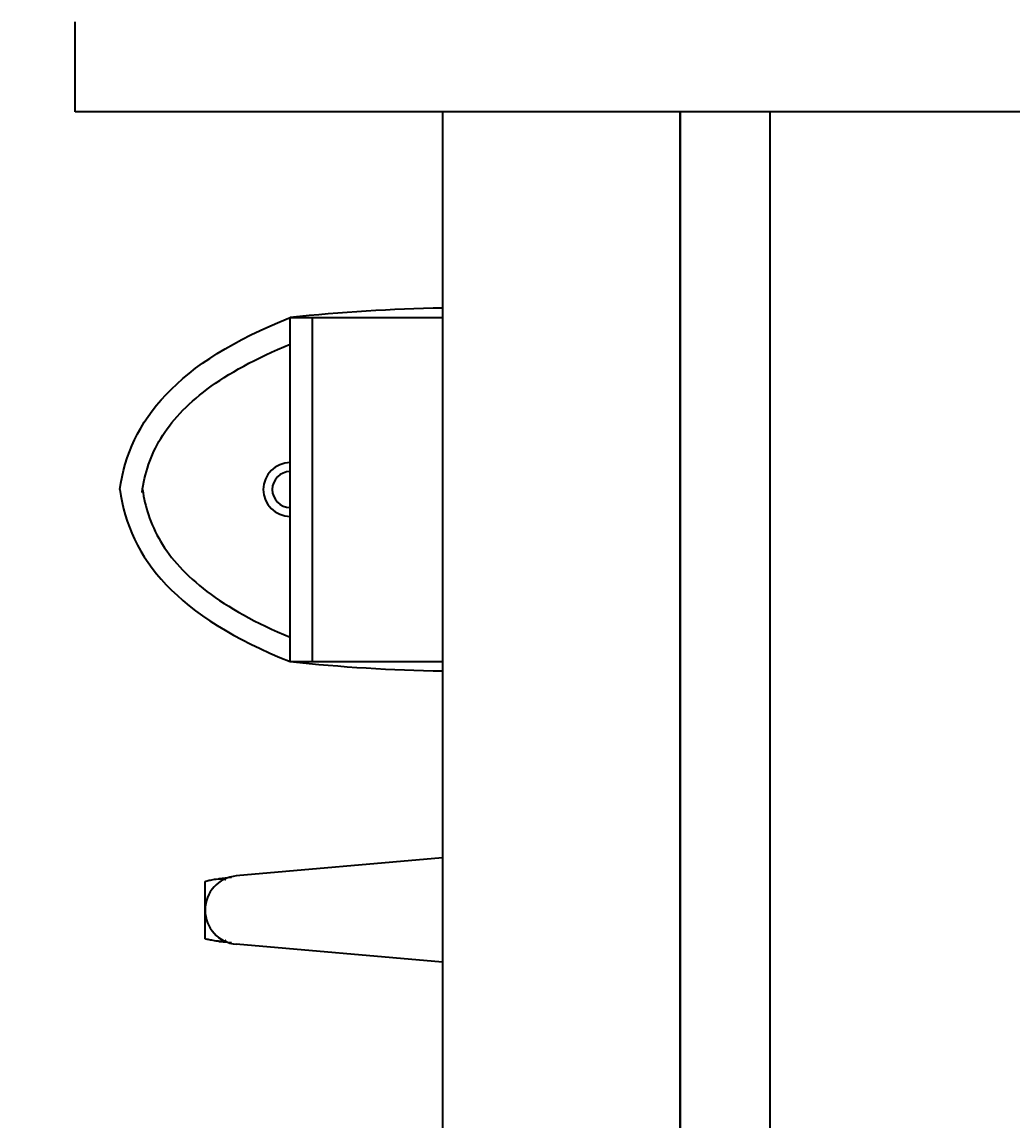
# Model space of a CAD drawing. Header units: millimetres. Extents: x -20146070 to 165023, y -3349561 to 35447.
# Drawn here: x 7152 to 8257, y -70774 to -69550 of the extents above; entities that cross this region are included whole.
import ezdxf
from ezdxf import colors
from ezdxf.entities.mleader import LeaderData, LeaderLine
from ezdxf.math import Vec2, Vec3

# ---------------------------------------------------------------- set-up
doc = ezdxf.new("R2010")
doc.units = ezdxf.units.MM
doc.header["$LTSCALE"] = 50
doc.linetypes.add('CONTINOUS', pattern=[0])
for name, color, linetype in [('BLK_2 - 1ST_2ND_STOREY_PLAN$0$1599_DB_A_BLK2_HQ_R21- LINKVIEW_BLK2_1ST STOREY Toilet JOH$0$M-_SANIFIXR_E', 8, 'Continuous'), ('BLK_2 - 1ST_2ND_STOREY_PLAN$0$1599_DB_A_BLK2_HQ_R21- LINKVIEW_BLK2_1ST STOREY Toilet JOH$0$S-_COLN----_E', 8, 'Continuous'), ('M_FIREALAM-_E-', 10, 'Continuous'), ('NW_GRID LINE', 8, 'Continuous')]:
    doc.layers.add(name, color=color, linetype=linetype)
doc.styles.add('RomanS', font='romans__.ttf', dxfattribs={"width": 0.75, "height": 40})

# ---------------------------------------------------------------- blocks, each defined once
blk = doc.blocks.new('BLK_2 - 1ST_2ND_STOREY_PLAN$0$1599_DB_A_BLK2_HQ_R21- LINKVIEW_BLK2_1ST STOREY Toilet JOH$0$IDA - Urinal - Wall Hung - IDA - Urinal - Wall Hung-3223915-LINKVIEW_BLK2_1ST STOREY')
at = {"layer": 'BLK_2 - 1ST_2ND_STOREY_PLAN$0$1599_DB_A_BLK2_HQ_R21- LINKVIEW_BLK2_1ST STOREY Toilet JOH$0$M-_SANIFIXR_E'}
for p, q in [((-191.8, 205), (-191.8, 35)), ((-191.8, 205), (191.8, 205)), ((191.8, 205), (191.8, 35)), ((-191.8, 180), (191.8, 180))]:
    blk.add_line(p, q, dxfattribs=at)
for centre, radius, start, end in [((0, 205), 30, 0, 180), ((0, 205), 20, 0, 180), ((1675.1, 4.4), 1877.6, 173.8664, 179.0651), ((-1675.1, 4.4), 1877.6, 0.9349, 6.1336)]:
    blk.add_arc(centre, radius, start, end, dxfattribs=at)
for points in [[(0, 395), (-77, 384.5), (-141.9, 331.1), (-191.8, 205)], [(0, 395), (77, 384.5), (141.9, 331.1), (191.8, 205)]]:
    blk.add_open_spline(points, degree=3, dxfattribs=at)
for points, knots in [([(0, 369.7), (-9.7, 368.4), (-29.5, 363.8), (-57.9, 350.9), (-86.3, 329.8), (-122.9, 289.5), (-148.7, 243.7), (-164.7, 205)], [0.0054531, 0.0054531, 0.0054531, 0.0054531, 0.0545115, 0.109023, 0.1635345, 0.218046, 0.327069, 0.327069, 0.327069, 0.327069]), ([(-3.4, 370.2), (7.4, 368.8), (28.1, 364.1), (57.2, 350.6), (85.1, 329.4), (121.1, 289.2), (146.3, 243.5), (161.9, 205)], [0, 0, 0, 0, 0.0545115, 0.109023, 0.1635345, 0.218046, 0.327069, 0.327069, 0.327069, 0.327069])]:
    blk.add_open_spline(points, degree=3, knots=knots, dxfattribs=at)
blk = doc.blocks.new('BLK_2 - 1ST_2ND_STOREY_PLAN$0$1599_DB_A_BLK2_HQ_R21- LINKVIEW_BLK2_1ST STOREY Toilet JOH$0$Urinal Screen - Urinal Screen _1_-2979494-LINKVIEW_BLK2_1ST STOREY')
at = {"layer": 'BLK_2 - 1ST_2ND_STOREY_PLAN$0$1599_DB_A_BLK2_HQ_R21- LINKVIEW_BLK2_1ST STOREY Toilet JOH$0$M-_SANIFIXR_E'}
for p, q in [((-32, 300), (32, 300)), ((-34.9, 284.8), (-36.2, 270.4)), ((36.2, 270.4), (34.9, 284.8)), ((-58.2, 35), (-38, 265.2)), ((58.2, 35), (38, 265.2))]:
    blk.add_line(p, q, dxfattribs=at)
blk.add_arc((0, 261.8), 38.2, 5, 175, dxfattribs=at)
for points in [[(-34.8, 285.5), (-34.5, 288.2), (-33.7, 293), (-32.7, 297.9), (-32.2, 299.6), (-32, 300)], [(32, 300), (32.2, 299.6), (32.7, 297.9), (33.7, 293), (34.5, 288.2), (34.8, 285.5)]]:
    blk.add_open_spline(points, degree=3, dxfattribs=at)
for points, knots in [([(-34.1, 276.9), (-34.1, 277), (-34.4, 278.1), (-35, 281.1), (-35, 283.8), (-34.8, 285.5)], [-0.193382, -0.193382, -0.193382, -0.193382, -0.1875, -0.125, 0, 0, 0, 0]), ([(34.8, 285.5), (35, 283.8), (35, 281.1), (34.4, 278.1), (34.1, 277), (34.1, 276.9)], [-1, -1, -1, -1, -0.875, -0.8125, -0.806618, -0.806618, -0.806618, -0.806618])]:
    blk.add_open_spline(points, degree=3, knots=knots, dxfattribs=at)
blk = doc.blocks.new('BLK_2 - 1ST_2ND_STOREY_PLAN$0$1599_DB_A_BLK2_HQ_R21- LINKVIEW_BLK2_1ST STOREY Toilet JOH')
at = {"layer": 'BLK_2 - 1ST_2ND_STOREY_PLAN$0$1599_DB_A_BLK2_HQ_R21- LINKVIEW_BLK2_1ST STOREY Toilet JOH$0$S-_COLN----_E'}
for p, q in [((-3654.3, -69649.7), (-3654.3, -69549.7)), ((720.7, -69649.7), (-3654.3, -69649.7))]:
    blk.add_line(p, q, dxfattribs=at)
for points in [[(-3244.3, -69648.8), (-3244.3, -71498.8)], [(-2979.3, -69649.7), (-2979.3, -71499.7)], [(-2879.3, -69649.7), (-2879.3, -71649.7), (-2979.3, -71649.7), (-2979.3, -69649.7)]]:
    blk.add_lwpolyline(points, dxfattribs=at)
blk.add_lwpolyline([(-1979.3, -71649.7), (-1979.3, -69649.7), (-2879.3, -69649.7), (-2879.3, -71649.7)], close=True, dxfattribs=at)
at = {"layer": 'BLK_2 - 1ST_2ND_STOREY_PLAN$0$1599_DB_A_BLK2_HQ_R21- LINKVIEW_BLK2_1ST STOREY Toilet JOH$0$S-_COLN----_E', "rotation": 90}
for name, p in [('BLK_2 - 1ST_2ND_STOREY_PLAN$0$1599_DB_A_BLK2_HQ_R21- LINKVIEW_BLK2_1ST STOREY Toilet JOH$0$IDA - Urinal - Wall Hung - IDA - Urinal - Wall Hung-3223915-LINKVIEW_BLK2_1ST STOREY', (-3209.3, -70070.9)), ('BLK_2 - 1ST_2ND_STOREY_PLAN$0$1599_DB_A_BLK2_HQ_R21- LINKVIEW_BLK2_1ST STOREY Toilet JOH$0$Urinal Screen - Urinal Screen _1_-2979494-LINKVIEW_BLK2_1ST STOREY', (-3209.3, -70539.7))]:
    blk.add_blockref(name, p, dxfattribs=at)
blk = doc.blocks.new('BLK_2 - 1ST_2ND_STOREY_PLAN')
blk.add_blockref('BLK_2 - 1ST_2ND_STOREY_PLAN$0$1599_DB_A_BLK2_HQ_R21- LINKVIEW_BLK2_1ST STOREY Toilet JOH', (-131307.1, -42727.7))
blk = doc.blocks.new('SMOKE')
at = {"color": 7, "linetype": 'CONTINOUS'}
ml = blk.add_multileader_mtext('Standard', dxfattribs=at)
ml.set_content('{\\fArial|b0|i0|c0|p34;S}', color=7, style='RomanS')
ml.set_leader_properties(color=10)
ml.build(insert=Vec2(0, 0))
ml.multileader.update_dxf_attribs({"dogleg_length": 3.34, "arrow_head_size": 171.11, "scale": 50})
ctx = ml.context
ctx.base_point, ctx.scale, ctx.char_height, ctx.arrow_head_size, ctx.landing_gap_size, ctx.plane_origin = Vec3(10040458.85, 1663039.05), 50, 256.6687, 171.11, 171.11, Vec3(10036247.2, 1658323.42)
notes = []
notes.append((ctx, [(0, (0, 0, 0), (0, 0), (1, 0), 1, [])]))
ctx.mtext.insert, ctx.mtext.flow_direction = Vec3(10040629.96, 1663169.57), 5
for ctx, leaders in notes:
    for number, flags, end, landing, length, lines in leaders:
        leader = LeaderData()
        leader.index, (leader.has_last_leader_line, leader.has_dogleg_vector, leader.attachment_direction) = number, flags
        leader.last_leader_point, leader.dogleg_vector, leader.dogleg_length = Vec3(end), Vec3(landing), length
        for number, points, colour, breaks in lines:
            line = LeaderLine()
            line.index, line.vertices, line.color, line.breaks = number, Vec3.list(points), colors.encode_raw_color(colour), breaks
            leader.lines.append(line)
        ctx.leaders.append(leader)

msp = doc.modelspace()

# ---------------------------------------------------------------- block references
at = {"layer": 'M_FIREALAM-_E-'}
for p, xscale, yscale, zscale in [((-12842896.3, -2136319.2), 1.28, 1.28, 1.28), ((-12837356.5, -2137100.4), 1.28, 1.28, 1.28), ((-12842882.2, -2139119.2), 1.28, 1.28, 1.28), ((-12837356.5, -2141062.9), 1.28, 1.28, 1.28), ((-12844197.6, -2141531.7), 1.28, 1.28, 1.28), ((-12841946.4, -2141531.7), 1.28, 1.28, 1.28), ((-10273997.7, -1718610.1), 1.024, 1.024, 1.024), ((-10272498.3, -1718640.4), 1.024, 1.024, 1.024)]:
    msp.add_blockref('SMOKE', p, dxfattribs=dict(at, xscale=xscale, yscale=yscale, zscale=zscale))
at = {"layer": 'NW_GRID LINE'}
msp.add_blockref('BLK_2 - 1ST_2ND_STOREY_PLAN', (142172.9, 42727.7), dxfattribs=at)

doc.saveas('drawing.dxf')
